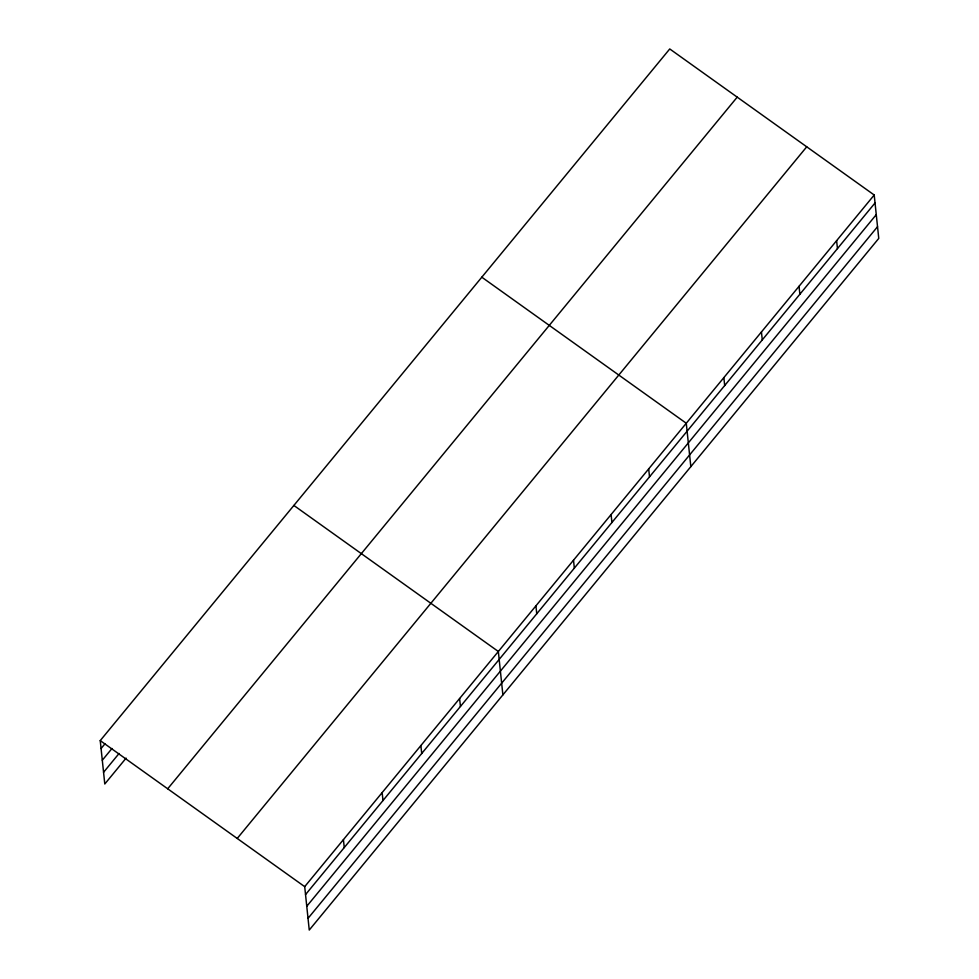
<?xml version="1.0" encoding="UTF-8"?>
<svg xmlns="http://www.w3.org/2000/svg" width="979" height="979" viewBox="0 0 979 979"><rect width="100%" height="100%" fill="white"/><g stroke="black" fill="none" stroke-linecap="round" stroke-linejoin="round"><path stroke-width="1.47" d="M126.095 758.125L104.79 783.995L100.237 740.601L669.746 48.95L874.21 195.005L878.763 238.399L309.254 930.05L304.702 886.656L874.21 195.005M101.07 748.543L104.937 743.844M102.293 760.242L111.985 748.494M103.566 772.296L119.059 753.487M167.703 788.793L737.211 97.141M237.224 838.452L806.733 146.801M305.534 894.598L875.042 202.947M306.757 906.297L876.266 214.646M308.03 918.351L877.539 226.7M481.803 277.192L686.267 423.246L690.831 466.64M293.871 505.445L498.335 651.488L502.888 694.894M100.237 740.601L304.702 886.656M836.617 240.65L837.449 248.593M799.035 286.296L799.867 294.251M761.442 331.954L762.274 339.897M723.86 377.6L724.693 385.542M648.685 468.892L649.518 476.846M611.092 514.55L611.924 522.492M573.51 560.196L574.343 568.138M535.917 605.842L536.749 613.784M459.604 698.529L460.436 706.471M420.872 745.557L421.716 753.5M382.153 792.586L382.985 800.541M343.421 839.615L344.253 847.569"/></g></svg>
